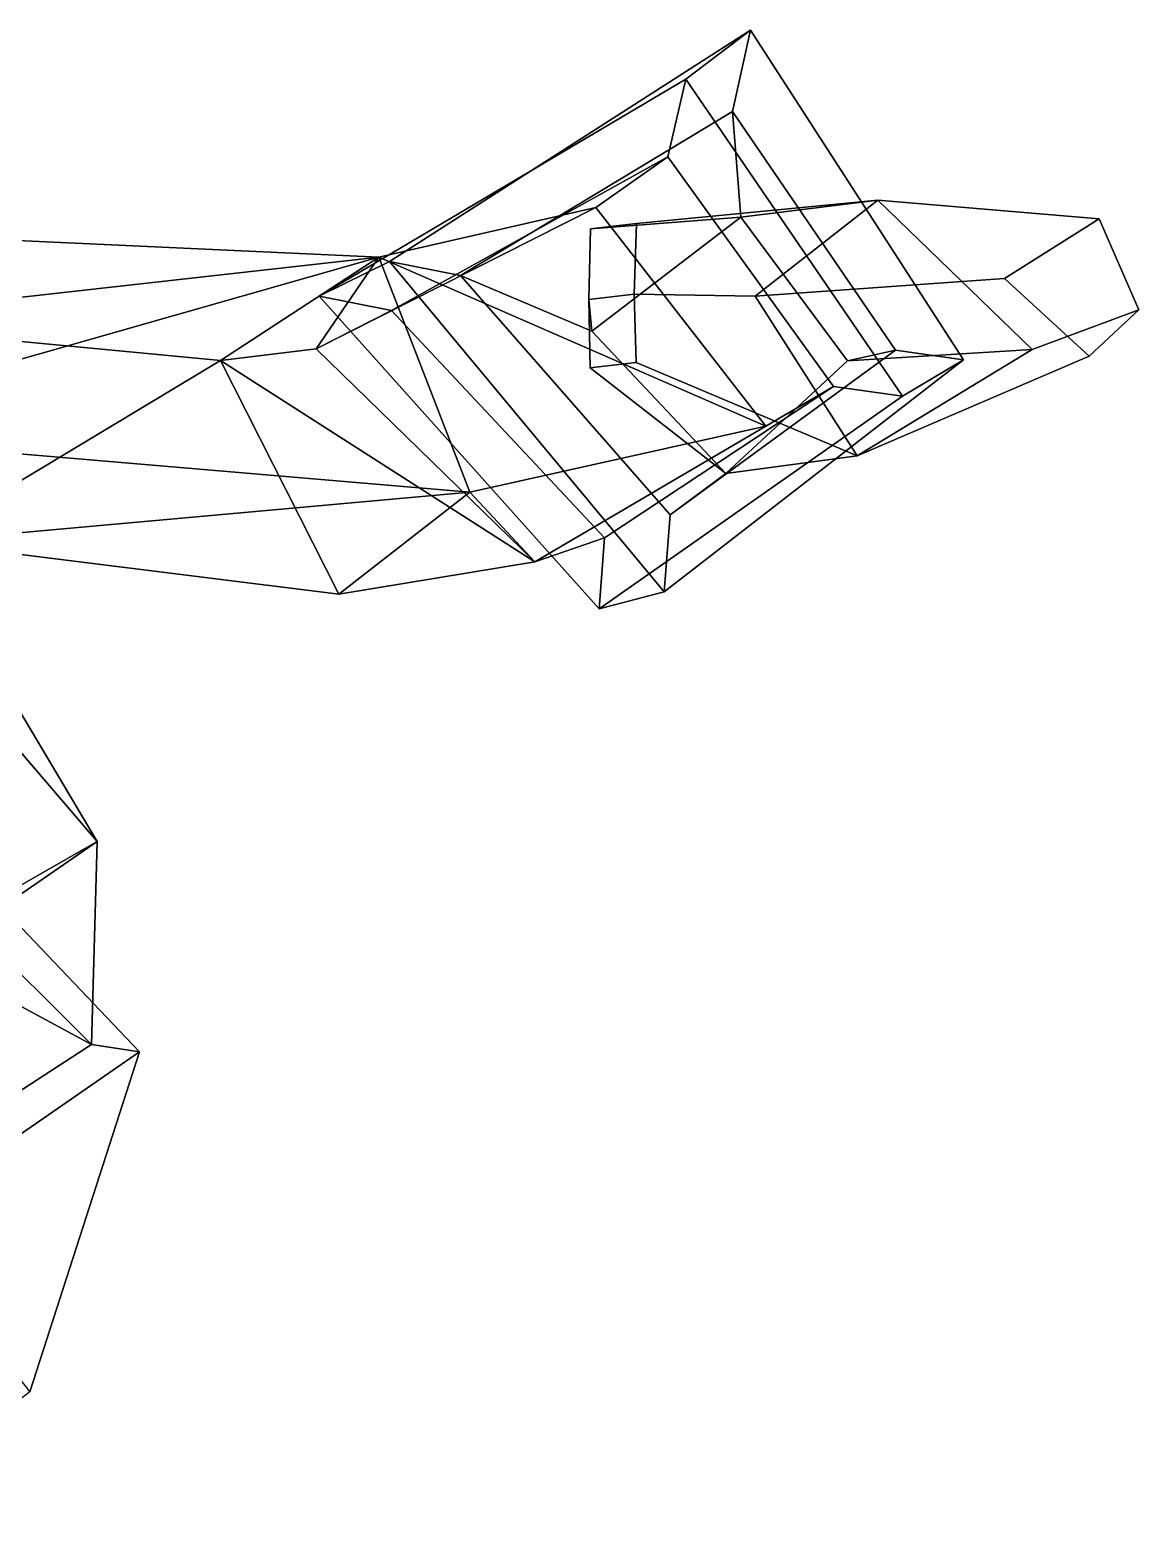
# Model space of a CAD drawing. Extents: x -229 to 297, y -158 to 306.
# Drawn here: x 121.8 to 297.4, y -59.6 to 178.3 of the extents above; entities that cross this region are included whole.
import ezdxf

# ---------------------------------------------------------------- set-up
doc = ezdxf.new("R2010")
doc.units = 0

msp = doc.modelspace()

# ---------------------------------------------------------------- linework, layer by layer
for points in [[(167.618286, 136.136902, 89.371056), (178.73793, 141.616852, 120.088882), (235.895828, 178.254761, 93.327843), (225.637833, 170.47818, 63.599716)], [(178.73793, 141.616852, 120.088882), (189.982788, 139.400269, 116.751015), (233.041733, 165.37561, 96.685341), (235.895828, 178.254761, 93.327843)], [(269.621887, 126.039124, 92.674904), (259.987152, 120.304626, 61.509174), (225.637833, 170.47818, 63.599716), (235.895828, 178.254761, 93.327843)], [(269.621887, 126.039124, 92.674904), (235.895828, 178.254761, 93.327843), (233.041733, 165.37561, 96.685341), (258.834259, 127.598938, 95.982849)], [(167.618286, 136.136902, 89.371056), (225.637833, 170.47818, 63.599716), (222.837158, 158.198853, 66.827339), (179.056503, 133.84259, 85.983208)], [(259.987152, 120.304626, 61.509174), (249.032913, 121.84845, 64.875725), (222.837158, 158.198853, 66.827339), (225.637833, 170.47818, 63.599716)], [(210.771927, 130.613617, 106.270927), (234.370911, 148.663757, 87.315002), (233.041733, 165.37561, 96.685341), (189.982788, 139.400269, 116.751015)], [(251.245987, 125.91214, 79.365402), (258.834259, 127.598938, 95.982849), (233.041733, 165.37561, 96.685341), (234.370911, 148.663757, 87.315002)], [(211.435455, 150.180115, 33.46648), (167.140457, 127.781372, 52.428368), (179.056503, 133.84259, 85.983208), (222.837158, 158.198853, 66.827339)], [(249.032913, 121.84845, 64.875725), (238.343704, 115.576965, 30.950825), (211.435455, 150.180115, 33.46648), (222.837158, 158.198853, 66.827339)], [(167.140457, 127.781372, 52.428368), (211.435455, 150.180115, 33.46648), (177.066483, 142.32843, -5.877478)], [(238.343704, 115.576965, 30.950825), (177.066483, 142.32843, -5.877478), (211.435455, 150.180115, 33.46648)], [(217.833939, 147.623108, 157.573273), (256.078918, 151.319031, 112.471291), (234.370911, 148.663757, 87.315002), (210.585403, 146.786011, 146.88591)], [(217.473679, 136.46286, 159.72023), (236.622772, 136.133881, 146.287964), (256.078918, 151.319031, 112.471291), (217.833939, 147.623108, 157.573273)], [(280.478882, 127.700745, 99.576294), (251.245987, 125.91214, 79.365402), (234.370911, 148.663757, 87.315002), (256.078918, 151.319031, 112.471291)], [(276.112122, 138.939087, 184.152039), (291.089355, 148.362244, 171.938202), (256.078918, 151.319031, 112.471291), (236.622772, 136.133881, 146.287964)], [(297.405029, 133.961578, 156.828995), (280.478882, 127.700745, 99.576294), (256.078918, 151.319031, 112.471291), (291.089355, 148.362244, 171.938202)], [(86.567772, 132.177795, 30.737103), (177.066483, 142.32843, -5.877478), (63.709919, 147.549316, -14.629132)], [(79.780746, 114.628479, -42.804276), (63.709919, 147.549316, -14.629132), (177.066483, 142.32843, -5.877478)], [(210.317856, 135.612579, 148.948914), (210.585403, 146.786011, 146.88591), (234.370911, 148.663757, 87.315002), (210.771927, 130.613617, 106.270927)], [(217.473679, 136.46286, 159.72023), (217.833939, 147.623108, 157.573273), (210.585403, 146.786011, 146.88591), (210.317856, 135.612579, 148.948914)], [(289.511047, 126.624969, 177.593369), (297.405029, 133.961578, 156.828995), (291.089355, 148.362244, 171.938202), (276.112122, 138.939087, 184.152039)], [(79.780746, 114.628479, -42.804276), (177.066483, 142.32843, -5.877478), (191.469147, 105.123779, -23.342667)], [(86.567772, 132.177795, 30.737103), (151.963852, 125.933655, 37.712242), (177.066483, 142.32843, -5.877478)], [(167.140457, 127.781372, 52.428368), (177.066483, 142.32843, -5.877478), (151.963852, 125.933655, 37.712242)], [(211.921921, 86.631393, 83.834511), (222.227982, 89.352036, 116.300461), (178.73793, 141.616852, 120.088882), (167.618286, 136.136902, 89.371056)], [(238.343704, 115.576965, 30.950825), (191.469147, 105.123779, -23.342667), (177.066483, 142.32843, -5.877478)], [(222.227982, 89.352036, 116.300461), (223.174026, 101.530823, 113.710411), (189.982788, 139.400269, 116.751015), (178.73793, 141.616852, 120.088882)], [(231.987381, 108.092346, 95.482719), (210.771927, 130.613617, 106.270927), (189.982788, 139.400269, 116.751015), (223.174026, 101.530823, 113.710411)], [(289.511047, 126.624969, 177.593369), (276.112122, 138.939087, 184.152039), (236.622772, 136.133881, 146.287964), (252.814728, 110.865784, 121.345688)], [(211.921921, 86.631393, 83.834511), (167.618286, 136.136902, 89.371056), (179.056503, 133.84259, 85.983208), (212.784073, 97.90921, 81.440704)], [(217.789032, 125.615845, 161.418442), (217.473679, 136.46286, 159.72023), (210.317856, 135.612579, 148.948914), (210.527756, 124.775116, 150.692032)], [(210.527756, 124.775116, 150.692032), (210.317856, 135.612579, 148.948914), (210.771927, 130.613617, 106.270927), (231.987381, 108.092346, 95.482719)], [(217.789032, 125.615845, 161.418442), (252.814728, 110.865784, 121.345688), (236.622772, 136.133881, 146.287964), (217.473679, 136.46286, 159.72023)], [(167.140457, 127.781372, 52.428368), (201.752151, 94.063873, 47.177063), (212.784073, 97.90921, 81.440704), (179.056503, 133.84259, 85.983208)], [(289.511047, 126.624969, 177.593369), (252.814728, 110.865784, 121.345688), (280.478882, 127.700745, 99.576294), (297.405029, 133.961578, 156.828995)], [(104.215622, 97.238281, -6.393022), (151.963852, 125.933655, 37.712242), (86.567772, 132.177795, 30.737103)], [(201.752151, 94.063873, 47.177063), (167.140457, 127.781372, 52.428368), (151.963852, 125.933655, 37.712242)], [(222.227982, 89.352036, 116.300461), (269.621887, 126.039124, 92.674904), (258.834259, 127.598938, 95.982849), (223.174026, 101.530823, 113.710411)], [(231.987381, 108.092346, 95.482719), (223.174026, 101.530823, 113.710411), (258.834259, 127.598938, 95.982849), (251.245987, 125.91214, 79.365402)], [(252.814728, 110.865784, 121.345688), (231.987381, 108.092346, 95.482719), (251.245987, 125.91214, 79.365402), (280.478882, 127.700745, 99.576294)], [(170.700775, 88.961975, 13.14127), (151.963852, 125.933655, 37.712242), (104.215622, 97.238281, -6.393022)], [(201.752151, 94.063873, 47.177063), (151.963852, 125.933655, 37.712242), (170.700775, 88.961975, 13.14127)], [(217.789032, 125.615845, 161.418442), (210.527756, 124.775116, 150.692032), (231.987381, 108.092346, 95.482719), (252.814728, 110.865784, 121.345688)], [(211.921921, 86.631393, 83.834511), (259.987152, 120.304626, 61.509174), (269.621887, 126.039124, 92.674904), (222.227982, 89.352036, 116.300461)], [(201.752151, 94.063873, 47.177063), (238.343704, 115.576965, 30.950825), (249.032913, 121.84845, 64.875725), (212.784073, 97.90921, 81.440704)], [(211.921921, 86.631393, 83.834511), (212.784073, 97.90921, 81.440704), (249.032913, 121.84845, 64.875725), (259.987152, 120.304626, 61.509174)], [(104.215622, 97.238281, -6.393022), (79.780746, 114.628479, -42.804276), (191.469147, 105.123779, -23.342667)], [(201.752151, 94.063873, 47.177063), (191.469147, 105.123779, -23.342667), (238.343704, 115.576965, 30.950825)], [(170.700775, 88.961975, 13.14127), (104.215622, 97.238281, -6.393022), (191.469147, 105.123779, -23.342667)], [(201.752151, 94.063873, 47.177063), (170.700775, 88.961975, 13.14127), (191.469147, 105.123779, -23.342667)], [(132.458893, 49.830109, -17.005129), (103.088753, 33.066284, -81.452637), (104.215622, 97.238281, -6.393022)], [(114.239273, 71.017334, 67.705208), (132.458893, 49.830109, -17.005129), (104.215622, 97.238281, -6.393022)], [(112.802734, 36.314209, 62.329155), (132.458893, 49.830109, -17.005129), (114.239273, 71.017334, 67.705208)], [(131.573013, 17.718384, -12.183911), (103.088753, 33.066284, -81.452637), (132.458893, 49.830109, -17.005129)], [(112.802734, 36.314209, 62.329155), (131.573013, 17.718384, -12.183911), (132.458893, 49.830109, -17.005129)], [(119.473526, 37.190643, 70.179222), (105.453125, -16.633591, 78.387726), (121.773666, -37.2939, -4.130829), (139.148972, 16.517639, -12.586905)], [(139.148972, 16.517639, -12.586905), (131.573013, 17.718384, -12.183911), (112.802734, 36.314209, 62.329155), (119.473526, 37.190643, 70.179222)], [(131.573013, 17.718384, -12.183911), (101.62709, -1.722336, -87.16468), (103.088753, 33.066284, -81.452637)], [(106.845055, -5.790649, -98.74881), (101.62709, -1.722336, -87.16468), (131.573013, 17.718384, -12.183911), (139.148972, 16.517639, -12.586905)], [(121.773666, -37.2939, -4.130829), (92.824654, -59.614883, -90.540306), (106.845055, -5.790649, -98.74881), (139.148972, 16.517639, -12.586905)]]:
    msp.add_3dface(points)

doc.saveas('drawing.dxf')
